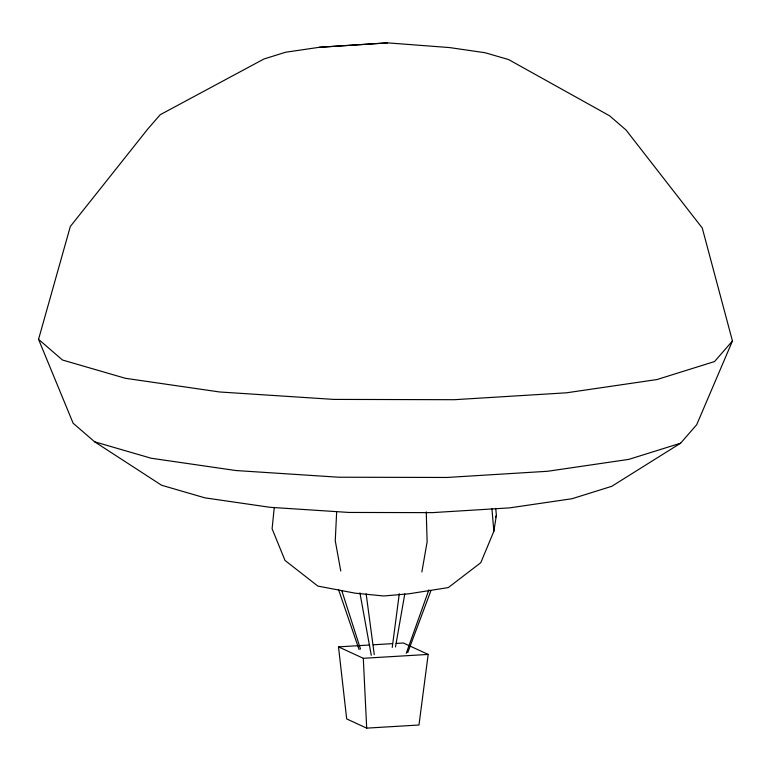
<?xml version="1.0" encoding="UTF-8"?>
<svg xmlns="http://www.w3.org/2000/svg" width="771" height="771" viewBox="0 0 771 771"><rect width="100%" height="100%" fill="white"/><g stroke="black" fill="none" stroke-linecap="round" stroke-linejoin="round"><path stroke-width="1.16" d="M336.648 512.031L335.26 540.77L340.772 571.041M274.274 507.414L272.096 528.752L285 560.43L317.845 586.076L355.007 593.15L383.717 595.983L409.044 593.776L448.298 587.589L480.786 562.695L493.854 531.306L496.37 515.375L495.743 508.34M396.149 643.428L403.358 642.995L428.175 654.425L418.981 725.01L366.688 728.132L346.68 718.909L338.498 646.859L369.723 644.999M392.246 647.418L399.291 593.737M421.872 571.976L427.124 541.83L426.247 511.867M395.484 646.975L404.794 593.853M38.55 339.336L70.315 226.491L147.887 128.882L160.233 114.706L263.952 58.991L285.569 52.245L319.464 47.272L387.572 42.868L449.638 47.58L485.007 52.717L508.609 59.569L609.562 115.775L626.052 130.02L702.256 227.994L732.45 340.984L696.705 424.705L680.6 443.2L611.769 486.308L571.995 498.731L509.612 507.877L432.155 512.638L348.955 512.445L270.062 507.308L204.97 497.864L161.553 485.238L94.631 441.802L73.129 423.221L38.55 339.336L62.48 360.009L125.365 378.291L219.629 391.976L333.901 399.407L454.398 399.696L566.579 392.796L656.931 379.554L714.534 361.56L732.45 340.984M406.259 653.307L428.859 589.882M407.743 652.565L430.931 590.644M495.483 517.592L496.37 515.375M680.6 443.2L628.837 459.371L547.651 471.274L446.833 477.471L338.546 477.21L235.859 470.532L151.145 458.234L94.631 441.802M387.572 42.868L319.464 47.272M373.328 644.787L392.545 643.64M338.498 646.859L363.305 658.299L428.175 654.425M338.459 589.352L359.103 649.625M341.804 590.653L360.5 649.086M359.912 592.841L371.275 655.331M366.148 593.824L374.263 654.618M491.917 508.744L493.854 531.306M363.305 658.299L366.688 728.132"/></g></svg>
